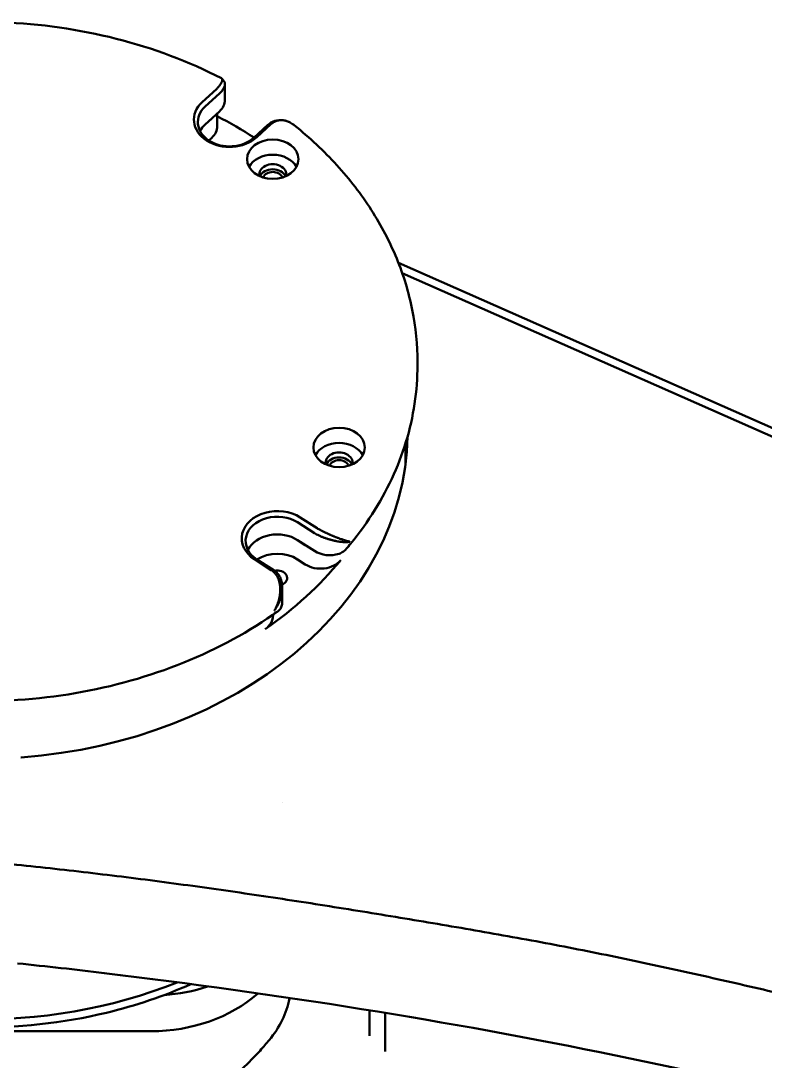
# Model space of a CAD drawing. Header units: millimetres. Extents: x 36 to 3196, y 27 to 5967.
# Drawn here: x 1200.7 to 1294.8, y 4232.1 to 4363.5 of the extents above; entities that cross this region are included whole.
import ezdxf

# ---------------------------------------------------------------- set-up
doc = ezdxf.new("R2010")
doc.units = ezdxf.units.MM
doc.layers.add('외형선(ISO)', color=7, linetype='Continuous', lineweight=50)

msp = doc.modelspace()

# ---------------------------------------------------------------- linework, layer by layer
at = {"layer": '외형선(ISO)'}
for p, q in [((1226.1321, 4356.1604), (1226.403, 4355.8128)), ((1226.5121, 4353.4952), (1226.5121, 4355.479)), ((1223.641, 4353.2045), (1225.4273, 4354.8353)), ((1225.8103, 4354.2677), (1224.024, 4352.6369)), ((1224.024, 4350.3872), (1225.8103, 4352.018)), ((1225.5389, 4350.1641), (1225.5389, 4351.7702)), ((1224.8371, 4351.1295), (1224.024, 4350.3872)), ((1230.1523, 4348.6977), (1231.9386, 4350.3285)), ((1232.3217, 4350.4037), (1230.5354, 4348.7729)), ((1233.0388, 4350.8609), (1233.3634, 4350.9047)), ((1224.4693, 4348.3512), (1224.8371, 4348.6869)), ((1248.4268, 4332.913), (1406.497, 4263.0024)), ((1437.737, 4248.0978), (1248.9082, 4331.6123)), ((1250.8416, 4319.9846), (1250.8416, 4320.306)), ((1249.3416, 4310.1585), (1249.3416, 4307.6525)), ((1236.0203, 4300.7473), (1238.1491, 4299.3789)), ((1237.8277, 4298.7641), (1235.6989, 4300.1325)), ((1236.6679, 4297.2599), (1235.6989, 4297.8827)), ((1235.6989, 4297.8827), (1237.8277, 4296.5143)), ((1232.364, 4294.0975), (1230.2352, 4295.4658)), ((1230.5566, 4295.4379), (1232.6854, 4294.0695)), ((1235.6989, 4295.4401), (1236.6679, 4294.8173)), ((1233.7571, 4290.0593), (1233.7571, 4291.8717)), ((1232.5972, 4288.3622), (1232.5972, 4288.4649)), ((1244.7728, 4238.6256), (1244.7728, 4238.6256)), ((1244.7728, 4238.3956), (1244.7728, 4235.3033)), ((1246.7728, 4238.0696), (1246.7728, 4233.2849)), ((1174.0048, 4235.8652), (1217.1783, 4235.8652)), ((1174.0048, 4235.8652), (1217.1783, 4235.8652))]:
    msp.add_line(p, q, dxfattribs=at)
for centre, major_axis, start_param, end_param in [((1223.5121, 4356.0663), (-2.5, 0), 2.44346096, 2.55391055), ((1223.5121, 4355.7449), (-3, 0), 2.44346096, 2.55391055), ((1227.0882, 4350.9887), (-4.5, 0), 5.58505361, 8.72664626), ((1223.5121, 4353.4952), (3, 0), 5.58505361, 6.28318531), ((1227.0882, 4350.6673), (-4, 0), 5.58505361, 8.72664626), ((1227.0882, 4348.4176), (-4, 0), 5.58505361, 5.90728934), ((1227.0882, 4348.4176), (-4, 0), 5.58505361, 5.90728934), ((1195.5916, 4317.2206), (-53.75, 0), 4.01309168, 4.12142695), ((1234.2368, 4348.8513), (3, 0), 2.33301136, 2.44346096), ((1234.2368, 4349.1727), (2.5, 0), 2.33301136, 2.44346096), ((1222.5389, 4350.1641), (3, 0), 5.58505361, 6.28318531), ((1232.5532, 4344.0645), (-3.25, 0), 3.53926866, 5.8855093), ((1232.5532, 4344.0645), (1.7, 0), 6.12648274, 9.58148053), ((1232.5532, 4343.4217), (-1.7, 0), 3.46188388, 5.96289408), ((1232.5532, 4343.4217), (1.25, 0), 0.27337348, 2.86821917), ((1195.5916, 4311.6284), (54, 0), 4.80855427, 6.26753264), ((1240.9317, 4307.6644), (-3.25, 0), 3.53926866, 5.8855093), ((1195.5916, 4306.1647), (54, 0), 0.06608835, 0.09626221), ((1240.9317, 4307.6644), (1.7, 0), 6.12648274, 9.58148053), ((1240.9317, 4307.0216), (-1.7, 0), 3.46188388, 5.96289408), ((1240.9317, 4307.0216), (1.25, 0), 0.27337348, 2.86821917), ((1233.1277, 4298.1066), (-4.5, 0), 4.01425728, 7.15584994), ((1233.1277, 4297.7852), (-4, 0), 4.01425728, 7.15584994), ((1239.7561, 4300.8459), (-2.5, 0), 0.87266463, 0.98311422), ((1233.1277, 4295.5354), (-4, 0), 4.01425728, 5.90728934), ((1233.1277, 4295.5354), (-4, 0), 4.01425728, 5.90728934), ((1239.7561, 4300.5246), (-3, 0), 0.87266463, 0.98311422), ((1233.1277, 4293.0928), (-4, 0), 4.01425728, 5.41108993), ((1239.7561, 4298.2748), (-3, 0), 0.87266463, 1.9764665), ((1195.5916, 4317.2206), (53.75, 0), 5.44668143, 5.72342579), ((1238.5962, 4296.5777), (3, 0), 4.01425728, 5.72342579), ((1230.7571, 4292.6304), (2.5, 0), 0.76221503, 0.87266463), ((1230.7571, 4292.309), (3, 0), 0.76221503, 0.87266463), ((1233.1277, 4293.0928), (1.25, 0), 5.22131367, 8.14178858), ((1230.7571, 4290.0593), (3, 0), 6.05204807, 6.28318531), ((1229.5972, 4288.3622), (3, 0), 5.44668143, 6.28318531), ((1195.5916, 4278.5248), (-53.75, 0), 0, 2.0522136), ((1195.5916, 4278.5248), (-53.75, 0), 0, 2.0522136), ((1236.2683, 4264.9141), (-2.5, 0), 0.06992083, 0.06992709), ((1217.1783, 4253.9161), (17.6901, 0), 4.80493766, 5.12598444), ((1217.1783, 4249.4166), (17.6901, 0), 4.71238898, 5.5745738), ((1217.1783, 4249.4166), (17.6901, 0), 4.71238898, 5.5745738), ((1217.1783, 4242.0245), (17.6901, 0), 5.71610208, 6.13234059)]:
    msp.add_ellipse(centre, major_axis=major_axis, ratio=0.76604444, start_param=start_param, end_param=end_param, dxfattribs=at)
for centre in [(1232.5532, 4345.9928), (1240.9317, 4309.5927)]:
    msp.add_ellipse(centre, major_axis=(-3.25, 0), ratio=0.76604444, dxfattribs=at)
for points, knots in [([(1157.7246, 4351.6668), (1161.3412, 4354.3138), (1165.4052, 4356.5677), (1174.137, 4360.1525), (1178.8044, 4361.4832), (1188.4187, 4363.1404), (1193.365, 4363.4668), (1203.1956, 4363.0952), (1208.0794, 4362.3972), (1217.4473, 4360.0194), (1221.931, 4358.3399), (1226.0577, 4356.2205)], [1.8553784, 1.8553784, 1.8553784, 1.8553784, 2.12602027, 2.12602027, 2.39666215, 2.39666215, 2.66730403, 2.66730403, 2.9379459, 2.9379459, 3.20858778, 3.20858778, 3.20858778, 3.20858778]), ([(1225.5927, 4355.0045), (1225.6609, 4355.0822), (1225.7228, 4355.1565), (1225.7788, 4355.2277), (1225.8068, 4355.2632), (1225.8334, 4355.298), (1225.8585, 4355.3321), (1225.8836, 4355.3661), (1225.9072, 4355.3994), (1225.9295, 4355.4319), (1225.9517, 4355.4644), (1225.9726, 4355.4963), (1225.9917, 4355.5268), (1226.0108, 4355.5574), (1226.0283, 4355.5869), (1226.0442, 4355.6153), (1226.0601, 4355.6437), (1226.0746, 4355.6711), (1226.0875, 4355.6975), (1226.1004, 4355.7239), (1226.1119, 4355.7493), (1226.122, 4355.7737), (1226.1321, 4355.7982), (1226.1408, 4355.8217), (1226.1481, 4355.8443), (1226.1554, 4355.8668), (1226.1612, 4355.8882), (1226.1658, 4355.9086), (1226.1703, 4355.9289), (1226.1736, 4355.9483), (1226.1756, 4355.9666), (1226.1776, 4355.985), (1226.1784, 4356.0023), (1226.178, 4356.0188), (1226.1776, 4356.0352), (1226.176, 4356.0508), (1226.1733, 4356.0654), (1226.1706, 4356.0801), (1226.1668, 4356.0938), (1226.162, 4356.1068), (1226.1571, 4356.1197), (1226.1512, 4356.1318), (1226.1442, 4356.143), (1226.1372, 4356.1543), (1226.1292, 4356.1647), (1226.1202, 4356.1742), (1226.1028, 4356.1927), (1226.0819, 4356.2081), (1226.0577, 4356.2205)], [-1, -1, -1, -1, -0.9375, -0.9375, -0.9375, -0.90625, -0.90625, -0.90625, -0.875, -0.875, -0.875, -0.84375, -0.84375, -0.84375, -0.8125, -0.8125, -0.8125, -0.78125, -0.78125, -0.78125, -0.75, -0.75, -0.75, -0.71875, -0.71875, -0.71875, -0.6875, -0.6875, -0.6875, -0.65625, -0.65625, -0.65625, -0.625, -0.625, -0.625, -0.59375, -0.59375, -0.59375, -0.5625, -0.5625, -0.5625, -0.53125, -0.53125, -0.53125, -0.5, -0.5, -0.5, -0.439076519, -0.439076519, -0.439076519, -0.439076519]), ([(1226.403, 4355.8128), (1226.4102, 4355.8036), (1226.4171, 4355.7941), (1226.4236, 4355.7844), (1226.4355, 4355.7668), (1226.4463, 4355.7485), (1226.4558, 4355.7294), (1226.4654, 4355.7104), (1226.4739, 4355.6906), (1226.4811, 4355.67), (1226.4883, 4355.6495), (1226.4943, 4355.6282), (1226.4991, 4355.6061), (1226.5039, 4355.584), (1226.5074, 4355.561), (1226.5095, 4355.5373), (1226.5117, 4355.5135), (1226.5125, 4355.4889), (1226.512, 4355.4634), (1226.5114, 4355.4379), (1226.5094, 4355.4115), (1226.5058, 4355.384), (1226.5023, 4355.3566), (1226.4973, 4355.3284), (1226.4906, 4355.2995), (1226.484, 4355.2706), (1226.4759, 4355.2409), (1226.4661, 4355.2104), (1226.4563, 4355.18), (1226.4449, 4355.1488), (1226.4317, 4355.1168), (1226.4186, 4355.0847), (1226.4038, 4355.0519), (1226.3871, 4355.0182), (1226.3705, 4354.9845), (1226.3519, 4354.9497), (1226.3318, 4354.9146), (1226.3116, 4354.8795), (1226.2898, 4354.844), (1226.2663, 4354.8079), (1226.2428, 4354.7719), (1226.2176, 4354.7354), (1226.1908, 4354.6985), (1226.1371, 4354.6245), (1226.0766, 4354.5487), (1226.0088, 4354.4708)], [-0.485998862, -0.485998862, -0.485998862, -0.485998862, -0.46875, -0.46875, -0.46875, -0.4375, -0.4375, -0.4375, -0.40625, -0.40625, -0.40625, -0.375, -0.375, -0.375, -0.34375, -0.34375, -0.34375, -0.3125, -0.3125, -0.3125, -0.28125, -0.28125, -0.28125, -0.25, -0.25, -0.25, -0.21875, -0.21875, -0.21875, -0.1875, -0.1875, -0.1875, -0.15625, -0.15625, -0.15625, -0.125, -0.125, -0.125, -0.09375, -0.09375, -0.09375, -0.0625, -0.0625, -0.0625, 0, 0, 0, 0]), ([(1232.1652, 4350.5135), (1232.2536, 4350.5782), (1232.3457, 4350.6337), (1232.4413, 4350.6807), (1232.489, 4350.7042), (1232.5377, 4350.7256), (1232.5872, 4350.745), (1232.6366, 4350.7643), (1232.687, 4350.7815), (1232.7382, 4350.7967), (1232.7893, 4350.8119), (1232.8415, 4350.825), (1232.8936, 4350.8359), (1232.9419, 4350.846), (1232.9903, 4350.8543), (1233.0388, 4350.8609)], [-1, -1, -1, -1, -0.9375, -0.9375, -0.9375, -0.90625, -0.90625, -0.90625, -0.875, -0.875, -0.875, -0.84375, -0.84375, -0.84375, -0.814797002, -0.814797002, -0.814797002, -0.814797002]), ([(1235.2783, 4350.2715), (1235.2076, 4350.3283), (1235.1351, 4350.3823), (1235.0607, 4350.4332), (1234.9781, 4350.4898), (1234.8931, 4350.5427), (1234.8056, 4350.5914), (1234.7618, 4350.6157), (1234.7173, 4350.6391), (1234.6723, 4350.6613), (1234.6272, 4350.6835), (1234.5819, 4350.7043), (1234.5362, 4350.7239), (1234.4904, 4350.7435), (1234.4443, 4350.7618), (1234.3979, 4350.7788), (1234.3514, 4350.7957), (1234.3046, 4350.8113), (1234.2573, 4350.8255), (1234.2101, 4350.8397), (1234.1624, 4350.8524), (1234.1144, 4350.8637), (1234.0663, 4350.8749), (1234.0178, 4350.8847), (1233.9689, 4350.8928), (1233.92, 4350.901), (1233.8707, 4350.9075), (1233.8208, 4350.9123), (1233.7709, 4350.9172), (1233.7208, 4350.9202), (1233.6709, 4350.9214), (1233.6209, 4350.9226), (1233.5709, 4350.9219), (1233.5209, 4350.9193), (1233.471, 4350.9168), (1233.421, 4350.9123), (1233.371, 4350.9057), (1233.321, 4350.8992), (1233.271, 4350.8906), (1233.2211, 4350.8799), (1233.1711, 4350.8691), (1233.1209, 4350.8561), (1233.0715, 4350.8411), (1233.0221, 4350.826), (1232.9733, 4350.8089), (1232.9253, 4350.7896), (1232.8772, 4350.7704), (1232.8297, 4350.749), (1232.783, 4350.7255), (1232.6894, 4350.6784), (1232.5985, 4350.6228), (1232.5105, 4350.5579)], [-0.618750474, -0.618750474, -0.618750474, -0.618750474, -0.5625, -0.5625, -0.5625, -0.5, -0.5, -0.5, -0.46875, -0.46875, -0.46875, -0.4375, -0.4375, -0.4375, -0.40625, -0.40625, -0.40625, -0.375, -0.375, -0.375, -0.34375, -0.34375, -0.34375, -0.3125, -0.3125, -0.3125, -0.28125, -0.28125, -0.28125, -0.25, -0.25, -0.25, -0.21875, -0.21875, -0.21875, -0.1875, -0.1875, -0.1875, -0.15625, -0.15625, -0.15625, -0.125, -0.125, -0.125, -0.09375, -0.09375, -0.09375, -0.0625, -0.0625, -0.0625, 0, 0, 0, 0]), ([(1235.2783, 4350.2715), (1237.226, 4348.7074), (1239.0249, 4347.0237), (1242.2804, 4343.4512), (1243.737, 4341.5623), (1246.2681, 4337.6198), (1247.3426, 4335.5661), (1249.0769, 4331.3419), (1249.7366, 4329.1714), (1250.619, 4324.7692), (1250.8416, 4322.5376), (1250.8416, 4320.306)], [3.427002256, 3.427002256, 3.427002256, 3.427002256, 3.579359847, 3.579359847, 3.731717437, 3.731717437, 3.884075027, 3.884075027, 4.036432618, 4.036432618, 4.188790208, 4.188790208, 4.188790208, 4.188790208]), ([(1250.8416, 4319.9846), (1250.8416, 4318.3564), (1250.7196, 4316.7282), (1250.2332, 4313.494), (1249.869, 4311.8879), (1248.9033, 4308.7193), (1248.3019, 4307.1569), (1246.8706, 4304.0965), (1246.0406, 4302.5985), (1244.1634, 4299.6867), (1243.1163, 4298.2728), (1241.9676, 4296.9102)], [4.188790208, 4.188790208, 4.188790208, 4.188790208, 4.303467687, 4.303467687, 4.418145166, 4.418145166, 4.532822645, 4.532822645, 4.647500124, 4.647500124, 4.762177603, 4.762177603, 4.762177603, 4.762177603]), ([(1238.37, 4299.2521), (1238.4714, 4299.1999), (1238.5746, 4299.1477), (1238.6795, 4299.0956), (1238.7319, 4299.0696), (1238.7848, 4299.0436), (1238.8381, 4299.0176), (1238.8913, 4298.9916), (1238.945, 4298.9656), (1238.9991, 4298.9396), (1239.0531, 4298.9137), (1239.1078, 4298.8877), (1239.1619, 4298.8622), (1239.216, 4298.8367), (1239.2699, 4298.8115), (1239.3234, 4298.7867), (1239.377, 4298.7618), (1239.4303, 4298.7374), (1239.4833, 4298.7132), (1239.5363, 4298.6891), (1239.5891, 4298.6652), (1239.6416, 4298.6417), (1239.6941, 4298.6182), (1239.7465, 4298.595), (1239.7985, 4298.5722), (1239.8504, 4298.5494), (1239.9015, 4298.5271), (1239.952, 4298.5053), (1240.0025, 4298.4835), (1240.0523, 4298.4622), (1240.1014, 4298.4414), (1240.1506, 4298.4205), (1240.1991, 4298.4001), (1240.247, 4298.3802), (1240.2949, 4298.3603), (1240.3422, 4298.3408), (1240.3889, 4298.3217), (1240.4356, 4298.3026), (1240.4818, 4298.284), (1240.5273, 4298.2657), (1240.5729, 4298.2474), (1240.6179, 4298.2296), (1240.6624, 4298.2121), (1240.7069, 4298.1947), (1240.7507, 4298.1777), (1240.7935, 4298.1612), (1240.8792, 4298.1282), (1240.9617, 4298.0972), (1241.0413, 4298.0679), (1241.1208, 4298.0387), (1241.1974, 4298.0112), (1241.2712, 4297.9853), (1241.345, 4297.9594), (1241.4161, 4297.9352), (1241.4845, 4297.9125), (1241.5187, 4297.9011), (1241.5523, 4297.8902), (1241.5851, 4297.8796), (1241.618, 4297.869), (1241.6503, 4297.8588), (1241.6818, 4297.849), (1241.7133, 4297.8392), (1241.744, 4297.8298), (1241.7739, 4297.8209), (1241.8039, 4297.8119), (1241.833, 4297.8033), (1241.8614, 4297.7952), (1241.9181, 4297.7788), (1241.9719, 4297.7641), (1242.0226, 4297.7509), (1242.0734, 4297.7376), (1242.1212, 4297.7259), (1242.1661, 4297.7157), (1242.1885, 4297.7106), (1242.2103, 4297.7059), (1242.2312, 4297.7015), (1242.2417, 4297.6993), (1242.252, 4297.6972), (1242.2621, 4297.6952), (1242.2672, 4297.6942), (1242.2722, 4297.6933), (1242.2771, 4297.6923), (1242.2821, 4297.6914), (1242.287, 4297.6904), (1242.2918, 4297.6895)], [-1, -1, -1, -1, -0.9375, -0.9375, -0.9375, -0.90625, -0.90625, -0.90625, -0.875, -0.875, -0.875, -0.84375, -0.84375, -0.84375, -0.8125, -0.8125, -0.8125, -0.78125, -0.78125, -0.78125, -0.75, -0.75, -0.75, -0.71875, -0.71875, -0.71875, -0.6875, -0.6875, -0.6875, -0.65625, -0.65625, -0.65625, -0.625, -0.625, -0.625, -0.59375, -0.59375, -0.59375, -0.5625, -0.5625, -0.5625, -0.53125, -0.53125, -0.53125, -0.5, -0.5, -0.5, -0.4375, -0.4375, -0.4375, -0.375, -0.375, -0.375, -0.3125, -0.3125, -0.3125, -0.28125, -0.28125, -0.28125, -0.25, -0.25, -0.25, -0.21875, -0.21875, -0.21875, -0.1875, -0.1875, -0.1875, -0.125, -0.125, -0.125, -0.0625, -0.0625, -0.0625, -0.03125, -0.03125, -0.03125, -0.015625, -0.015625, -0.015625, -0.0078125, -0.0078125, -0.0078125, 0, 0, 0, 0]), ([(1242.2918, 4297.6895), (1242.2861, 4297.6882), (1242.2803, 4297.6869), (1242.2744, 4297.6856), (1242.2685, 4297.6843), (1242.2626, 4297.683), (1242.2566, 4297.6818), (1242.2446, 4297.6793), (1242.2325, 4297.6769), (1242.2202, 4297.6746), (1242.1955, 4297.67), (1242.1701, 4297.6658), (1242.144, 4297.662), (1242.0918, 4297.6544), (1242.0366, 4297.6483), (1241.9785, 4297.6439), (1241.9204, 4297.6394), (1241.8593, 4297.6365), (1241.7952, 4297.6353), (1241.7632, 4297.6347), (1241.7303, 4297.6345), (1241.6967, 4297.6348), (1241.6632, 4297.635), (1241.6288, 4297.6357), (1241.5936, 4297.6368), (1241.5584, 4297.6379), (1241.5225, 4297.6394), (1241.4859, 4297.6414), (1241.4494, 4297.6434), (1241.4122, 4297.6458), (1241.3744, 4297.6487), (1241.2988, 4297.6544), (1241.2206, 4297.662), (1241.1397, 4297.6714), (1241.0588, 4297.6808), (1240.9752, 4297.692), (1240.8888, 4297.7053), (1240.8023, 4297.7187), (1240.713, 4297.734), (1240.6205, 4297.7515), (1240.5743, 4297.7603), (1240.5272, 4297.7697), (1240.4794, 4297.7796), (1240.4316, 4297.7895), (1240.3833, 4297.7999), (1240.3346, 4297.8109), (1240.2858, 4297.8219), (1240.2365, 4297.8334), (1240.1867, 4297.8455), (1240.1368, 4297.8576), (1240.0865, 4297.8702), (1240.0356, 4297.8834), (1239.9847, 4297.8966), (1239.9333, 4297.9104), (1239.8813, 4297.9249), (1239.8293, 4297.9393), (1239.7766, 4297.9543), (1239.7234, 4297.97), (1239.6702, 4297.9857), (1239.6164, 4298.0021), (1239.5618, 4298.0191), (1239.5073, 4298.0362), (1239.4524, 4298.0539), (1239.3975, 4298.0721), (1239.3426, 4298.0903), (1239.2875, 4298.1091), (1239.2323, 4298.1285), (1239.1771, 4298.1478), (1239.1217, 4298.1678), (1239.0662, 4298.1883), (1239.0107, 4298.2089), (1238.955, 4298.2301), (1238.8991, 4298.2519), (1238.8433, 4298.2737), (1238.787, 4298.2963), (1238.7315, 4298.3191), (1238.676, 4298.342), (1238.621, 4298.3653), (1238.5667, 4298.3889), (1238.5123, 4298.4126), (1238.4584, 4298.4366), (1238.4052, 4298.461), (1238.2987, 4298.5098), (1238.1945, 4298.5601), (1238.0928, 4298.612)], [-1, -1, -1, -1, -0.9921875, -0.9921875, -0.9921875, -0.984375, -0.984375, -0.984375, -0.96875, -0.96875, -0.96875, -0.9375, -0.9375, -0.9375, -0.875, -0.875, -0.875, -0.8125, -0.8125, -0.8125, -0.78125, -0.78125, -0.78125, -0.75, -0.75, -0.75, -0.71875, -0.71875, -0.71875, -0.6875, -0.6875, -0.6875, -0.625, -0.625, -0.625, -0.5625, -0.5625, -0.5625, -0.5, -0.5, -0.5, -0.46875, -0.46875, -0.46875, -0.4375, -0.4375, -0.4375, -0.40625, -0.40625, -0.40625, -0.375, -0.375, -0.375, -0.34375, -0.34375, -0.34375, -0.3125, -0.3125, -0.3125, -0.28125, -0.28125, -0.28125, -0.25, -0.25, -0.25, -0.21875, -0.21875, -0.21875, -0.1875, -0.1875, -0.1875, -0.15625, -0.15625, -0.15625, -0.125, -0.125, -0.125, -0.09375, -0.09375, -0.09375, -0.0625, -0.0625, -0.0625, 0, 0, 0, 0]), ([(1240.94, 4296.1632), (1241.1119, 4296.2198), (1241.2969, 4296.3149), (1241.7885, 4296.6767), (1242.0672, 4296.9907), (1242.289, 4297.3634), (1242.2904, 4297.3658), (1242.2918, 4297.3681)], [-0.213745231, -0.213745231, -0.213745231, -0.213745231, -0.132568287, -0.132568287, 0, 0, 0.000856776, 0.000856776, 0.000856776, 0.000856776]), ([(1232.7761, 4289.0023), (1232.7828, 4289.0137), (1232.7895, 4289.0253), (1232.7962, 4289.0368), (1232.8028, 4289.0483), (1232.8094, 4289.0599), (1232.816, 4289.0716), (1232.8291, 4289.0948), (1232.8421, 4289.1181), (1232.8549, 4289.1415), (1232.8805, 4289.1884), (1232.9054, 4289.2357), (1232.9297, 4289.2834), (1232.9782, 4289.3789), (1233.024, 4289.476), (1233.067, 4289.5749), (1233.1101, 4289.6738), (1233.1504, 4289.7744), (1233.1879, 4289.8768), (1233.2066, 4289.928), (1233.2247, 4289.9797), (1233.242, 4290.0317), (1233.2593, 4290.0838), (1233.2759, 4290.1364), (1233.2918, 4290.1894), (1233.3076, 4290.2424), (1233.3227, 4290.2959), (1233.3369, 4290.3495), (1233.3511, 4290.403), (1233.3645, 4290.4569), (1233.377, 4290.5109), (1233.4021, 4290.6189), (1233.4238, 4290.7278), (1233.4419, 4290.8376), (1233.46, 4290.9474), (1233.4746, 4291.0582), (1233.4853, 4291.1698), (1233.496, 4291.2815), (1233.503, 4291.3942), (1233.5057, 4291.5078), (1233.507, 4291.5647), (1233.5073, 4291.6219), (1233.5065, 4291.6792), (1233.5056, 4291.7365), (1233.5037, 4291.7937), (1233.5005, 4291.8507), (1233.4974, 4291.9077), (1233.4932, 4291.9646), (1233.4877, 4292.0213), (1233.4822, 4292.0781), (1233.4755, 4292.1346), (1233.4676, 4292.1911), (1233.4597, 4292.2475), (1233.4505, 4292.3038), (1233.44, 4292.3599), (1233.4295, 4292.416), (1233.4177, 4292.472), (1233.4044, 4292.5277), (1233.3912, 4292.5835), (1233.3765, 4292.6391), (1233.3603, 4292.6946), (1233.3441, 4292.75), (1233.3264, 4292.8049), (1233.3074, 4292.859), (1233.2883, 4292.913), (1233.2679, 4292.9664), (1233.2459, 4293.0189), (1233.224, 4293.0714), (1233.2005, 4293.1231), (1233.1755, 4293.174), (1233.1505, 4293.2249), (1233.1239, 4293.275), (1233.0957, 4293.3241), (1233.0675, 4293.3733), (1233.0375, 4293.4218), (1233.0062, 4293.4685), (1232.9749, 4293.5153), (1232.9423, 4293.5605), (1232.9083, 4293.6041), (1232.8743, 4293.6477), (1232.839, 4293.6897), (1232.8023, 4293.7301), (1232.7289, 4293.811), (1232.6501, 4293.8854), (1232.5653, 4293.9528)], [-1, -1, -1, -1, -0.9921875, -0.9921875, -0.9921875, -0.984375, -0.984375, -0.984375, -0.96875, -0.96875, -0.96875, -0.9375, -0.9375, -0.9375, -0.875, -0.875, -0.875, -0.8125, -0.8125, -0.8125, -0.78125, -0.78125, -0.78125, -0.75, -0.75, -0.75, -0.71875, -0.71875, -0.71875, -0.6875, -0.6875, -0.6875, -0.625, -0.625, -0.625, -0.5625, -0.5625, -0.5625, -0.5, -0.5, -0.5, -0.46875, -0.46875, -0.46875, -0.4375, -0.4375, -0.4375, -0.40625, -0.40625, -0.40625, -0.375, -0.375, -0.375, -0.34375, -0.34375, -0.34375, -0.3125, -0.3125, -0.3125, -0.28125, -0.28125, -0.28125, -0.25, -0.25, -0.25, -0.21875, -0.21875, -0.21875, -0.1875, -0.1875, -0.1875, -0.15625, -0.15625, -0.15625, -0.125, -0.125, -0.125, -0.09375, -0.09375, -0.09375, -0.0625, -0.0625, -0.0625, 0, 0, 0, 0]), ([(1232.927, 4293.8959), (1233.0114, 4293.8282), (1233.089, 4293.7537), (1233.1604, 4293.6728), (1233.1961, 4293.6324), (1233.2302, 4293.5904), (1233.2628, 4293.5469), (1233.2954, 4293.5033), (1233.3264, 4293.4582), (1233.3559, 4293.4116), (1233.3854, 4293.3649), (1233.4135, 4293.3166), (1233.4396, 4293.2676), (1233.4656, 4293.2187), (1233.4899, 4293.1688), (1233.5125, 4293.1182), (1233.5351, 4293.0675), (1233.5559, 4293.0161), (1233.5751, 4292.9638), (1233.5944, 4292.9116), (1233.612, 4292.8586), (1233.628, 4292.8049), (1233.6441, 4292.7512), (1233.6586, 4292.6967), (1233.6716, 4292.6417), (1233.6845, 4292.5866), (1233.6958, 4292.5315), (1233.7056, 4292.4762), (1233.7154, 4292.4208), (1233.7238, 4292.3654), (1233.7306, 4292.3097), (1233.7375, 4292.2541), (1233.743, 4292.1984), (1233.7472, 4292.1425), (1233.7513, 4292.0866), (1233.7541, 4292.0305), (1233.7557, 4291.9744), (1233.7572, 4291.9182), (1233.7575, 4291.862), (1233.7565, 4291.8056), (1233.7555, 4291.7492), (1233.7533, 4291.6927), (1233.7499, 4291.636), (1233.7465, 4291.5793), (1233.742, 4291.5228), (1233.7363, 4291.4666), (1233.7249, 4291.3543), (1233.7092, 4291.2431), (1233.6895, 4291.1329), (1233.6698, 4291.0227), (1233.6461, 4290.9135), (1233.6188, 4290.8053), (1233.5914, 4290.697), (1233.5604, 4290.5897), (1233.5258, 4290.4834), (1233.5085, 4290.4302), (1233.4903, 4290.3772), (1233.4712, 4290.3245), (1233.4522, 4290.2718), (1233.4322, 4290.2192), (1233.4115, 4290.167), (1233.3908, 4290.1149), (1233.3693, 4290.0632), (1233.347, 4290.012), (1233.3248, 4289.9608), (1233.3018, 4289.9101), (1233.2782, 4289.8598), (1233.2308, 4289.7592), (1233.1805, 4289.6605), (1233.1275, 4289.5634), (1233.0745, 4289.4664), (1233.0186, 4289.3711), (1232.9601, 4289.2776), (1232.9308, 4289.2308), (1232.9008, 4289.1845), (1232.8702, 4289.1386), (1232.8548, 4289.1157), (1232.8393, 4289.0928), (1232.8236, 4289.0701), (1232.8158, 4289.0587), (1232.8079, 4289.0474), (1232.8, 4289.0361), (1232.7921, 4289.0248), (1232.784, 4289.0134), (1232.7761, 4289.0023)], [-1, -1, -1, -1, -0.9375, -0.9375, -0.9375, -0.90625, -0.90625, -0.90625, -0.875, -0.875, -0.875, -0.84375, -0.84375, -0.84375, -0.8125, -0.8125, -0.8125, -0.78125, -0.78125, -0.78125, -0.75, -0.75, -0.75, -0.71875, -0.71875, -0.71875, -0.6875, -0.6875, -0.6875, -0.65625, -0.65625, -0.65625, -0.625, -0.625, -0.625, -0.59375, -0.59375, -0.59375, -0.5625, -0.5625, -0.5625, -0.53125, -0.53125, -0.53125, -0.5, -0.5, -0.5, -0.4375, -0.4375, -0.4375, -0.375, -0.375, -0.375, -0.3125, -0.3125, -0.3125, -0.28125, -0.28125, -0.28125, -0.25, -0.25, -0.25, -0.21875, -0.21875, -0.21875, -0.1875, -0.1875, -0.1875, -0.125, -0.125, -0.125, -0.0625, -0.0625, -0.0625, -0.03125, -0.03125, -0.03125, -0.015625, -0.015625, -0.015625, -0.0078125, -0.0078125, -0.0078125, 0, 0, 0, 0]), ([(1233.2264, 4288.9075), (1229.6475, 4286.3503), (1225.6267, 4284.162), (1216.9811, 4280.6718), (1212.3569, 4279.3702), (1202.8266, 4277.7422), (1197.9211, 4277.416), (1188.169, 4277.7614), (1183.3232, 4278.433), (1174.0276, 4280.7282), (1169.5786, 4282.3517), (1165.4825, 4284.3959)], [5.00897757, 5.00897757, 5.00897757, 5.00897757, 5.27458211, 5.27458211, 5.54018665, 5.54018665, 5.8057912, 5.8057912, 6.07139574, 6.07139574, 6.33700028, 6.33700028, 6.33700028, 6.33700028]), ([(1233.6773, 4289.5328), (1233.6527, 4289.4526), (1233.6205, 4289.3739), (1233.5048, 4289.1638), (1233.4042, 4289.0442), (1233.1309, 4288.8319), (1232.9666, 4288.7485), (1232.7801, 4288.6823), (1232.7781, 4288.6816), (1232.7761, 4288.6809)], [0.620418883, 0.620418883, 0.620418883, 0.620418883, 0.667518907, 0.667518907, 0.75055806, 0.75055806, 0.83624971, 0.83624971, 0.837158655, 0.837158655, 0.837158655, 0.837158655]), ([(1222.193, 4241.7973), (1218.8163, 4240.3028), (1215.2367, 4239.0974), (1206.0302, 4236.8769), (1200.2562, 4236.2445), (1188.7407, 4236.4261), (1183.0008, 4237.2407), (1172.1323, 4240.2454), (1167.0045, 4242.4341), (1157.8968, 4247.983), (1153.9126, 4251.3382), (1147.5456, 4258.8684), (1145.1419, 4263.0317), (1142.4538, 4270.9182), (1141.8416, 4274.5602), (1141.8416, 4278.2034)], [1.22139087, 1.22139087, 1.22139087, 1.22139087, 1.44024789, 1.44024789, 1.7658542, 1.7658542, 2.09160911, 2.09160911, 2.41715531, 2.41715531, 2.74129313, 2.74129313, 3.0606607, 3.0606607, 3.3160674, 3.3160674, 3.3160674, 3.3160674]), ([(1189.8923, 4257.8298), (1190.7006, 4257.7638), (1192.3218, 4257.6274), (1195.5543, 4257.3397), (1201.2046, 4256.7971), (1209.2467, 4255.9171), (1218.8506, 4254.7137), (1228.4152, 4253.3819), (1237.9489, 4251.9405), (1247.4547, 4250.4119), (1256.9358, 4248.8188), (1266.4141, 4247.1362), (1275.8658, 4245.2845), (1285.2319, 4243.2522), (1294.541, 4241.1351), (1306.9258, 4238.1972), (1322.309, 4234.23), (1335.7688, 4230.2329), (1343.0891, 4227.8915), (1344.413, 4227.4627)], [0, 0, 0, 0, 0.0078125, 0.015625, 0.03125, 0.0625, 0.09375, 0.125, 0.15625, 0.1875, 0.21875, 0.25, 0.28125, 0.3125, 0.34375, 0.375, 0.4375, 0.5, 0.513832198, 0.513832198, 0.513832198, 0.513832198]), ([(1189.8923, 4257.8298), (1190.7006, 4257.7638), (1192.3218, 4257.6274), (1195.5543, 4257.3397), (1201.2046, 4256.7971), (1209.2467, 4255.9171), (1218.8506, 4254.7137), (1228.4152, 4253.3819), (1237.9489, 4251.9405), (1247.4547, 4250.4119), (1256.9358, 4248.8188), (1266.4141, 4247.1362), (1275.8658, 4245.2845), (1285.2319, 4243.2522), (1294.541, 4241.1351), (1306.9258, 4238.1972), (1322.309, 4234.23), (1335.7688, 4230.2329), (1343.0891, 4227.8915), (1344.413, 4227.4627)], [0, 0, 0, 0, 0.0078125, 0.015625, 0.03125, 0.0625, 0.09375, 0.125, 0.15625, 0.1875, 0.21875, 0.25, 0.28125, 0.3125, 0.34375, 0.375, 0.4375, 0.5, 0.513832199, 0.513832199, 0.513832199, 0.513832199]), ([(1336.5851, 4217.5012), (1335.4914, 4217.8374), (1334.3961, 4218.1704), (1314.5656, 4224.1296), (1295.3192, 4228.7969), (1254.6314, 4237.192), (1233.0023, 4240.5858), (1207.6148, 4243.6468), (1203.9673, 4244.0546), (1200.3137, 4244.4264)], [16.02386138, 16.02386138, 16.02386138, 16.02386138, 16.37736913, 16.37736913, 22.41503085, 22.41503085, 29.01943454, 29.01943454, 30.12515294, 30.12515294, 30.12515294, 30.12515294]), ([(1232.0994, 4234.7451), (1231.7636, 4234.3413), (1231.3686, 4233.8746), (1230.5218, 4232.9317), (1230.07, 4232.4561), (1229.1253, 4231.5194), (1228.5331, 4230.9711), (1227.2896, 4229.9253), (1226.638, 4229.4284), (1226.0233, 4229.0031)], [1.712852922, 1.712852922, 1.712852922, 1.712852922, 1.900341438, 1.900341438, 2.087829955, 2.087829955, 2.312483316, 2.312483316, 2.537136678, 2.537136678, 2.537136678, 2.537136678])]:
    msp.add_open_spline(points, degree=3, knots=knots, dxfattribs=at)
msp.add_open_spline([(1200.7196, 4270.4488), (1200.7386, 4270.4503), (1200.7575, 4270.4517), (1200.7765, 4270.4531)], degree=3, dxfattribs=at)

doc.saveas('drawing.dxf')
